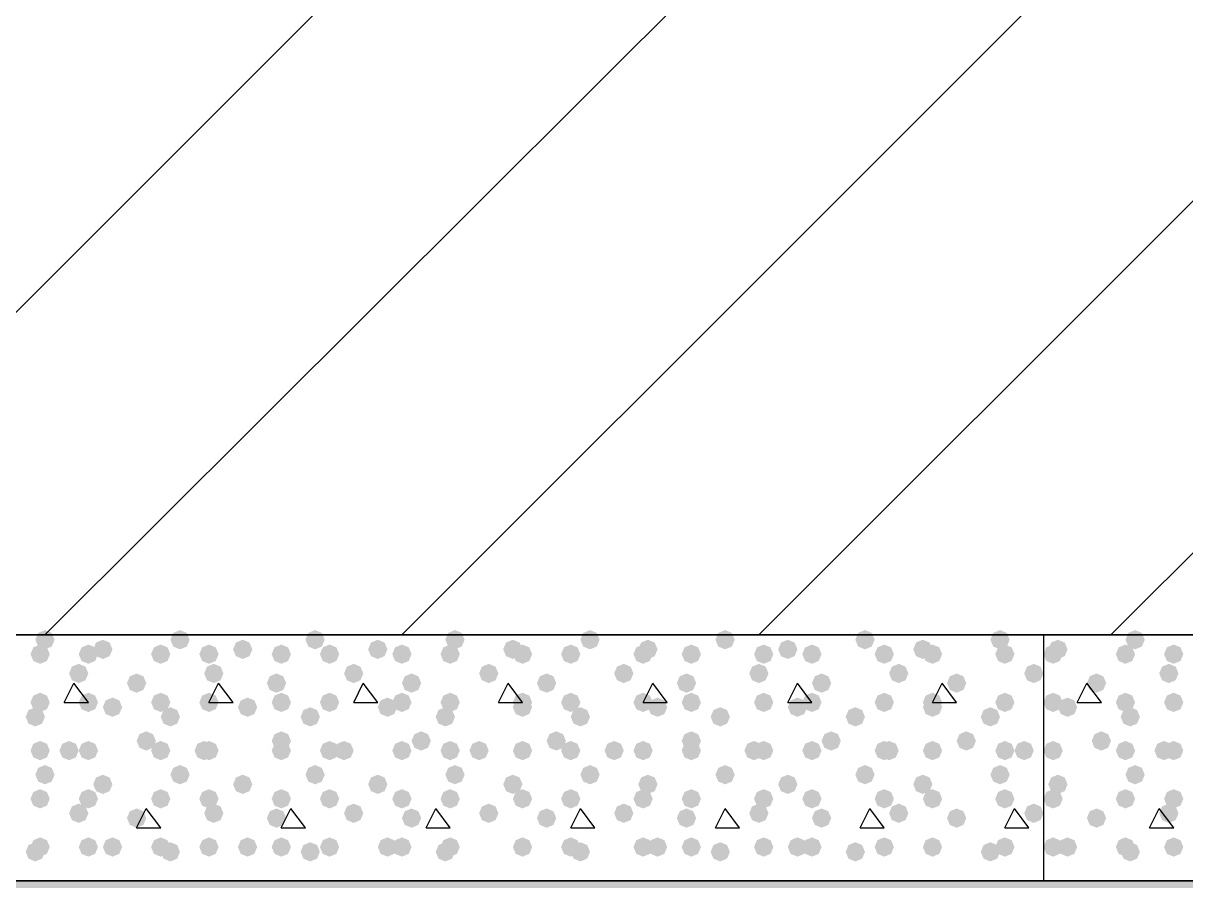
# Model space of a CAD drawing. Header units: millimetres. Extents: x 0 to 420, y 0 to 297.
# Drawn here: x 227.27 to 237.47, y 177.93 to 185.46 of the extents above; entities that cross this region are included whole.
import ezdxf

# ---------------------------------------------------------------- set-up
doc = ezdxf.new("R2010")
doc.units = ezdxf.units.MM
doc.layers.get('0').update_dxf_attribs({"linetype": 'CONTINUOUS'})

msp = doc.modelspace()

# ---------------------------------------------------------------- hatches: boundary and pattern name
at = {"true_color": 0x000008}
for points in [[(227.541667, 180.043667), (227.516796, 179.983871), (227.457, 179.959), (227.397204, 179.983871), (227.372333, 180.043667), (227.397204, 180.103462), (227.457, 180.128333), (227.516796, 180.103463)], [(228.727, 180.043667), (228.702129, 179.983871), (228.642333, 179.959), (228.582538, 179.983871), (228.557667, 180.043667), (228.582537, 180.103462), (228.642333, 180.128333), (228.702129, 180.103463)], [(229.912333, 180.043667), (229.887462, 179.983871), (229.827667, 179.959), (229.767871, 179.983871), (229.743, 180.043667), (229.767871, 180.103462), (229.827667, 180.128333), (229.887462, 180.103463)], [(231.14, 180.043667), (231.115129, 179.983871), (231.055333, 179.959), (230.995538, 179.983871), (230.970667, 180.043667), (230.995537, 180.103462), (231.055333, 180.128333), (231.115129, 180.103463)], [(232.325333, 180.043667), (232.300462, 179.983871), (232.240667, 179.959), (232.180871, 179.983871), (232.156, 180.043667), (232.180871, 180.103462), (232.240667, 180.128333), (232.300462, 180.103463)], [(233.510667, 180.043667), (233.485796, 179.983871), (233.426, 179.959), (233.366204, 179.983871), (233.341333, 180.043667), (233.366204, 180.103462), (233.426, 180.128333), (233.485796, 180.103463)], [(234.738333, 180.043667), (234.713462, 179.983871), (234.653667, 179.959), (234.593871, 179.983871), (234.569, 180.043667), (234.593871, 180.103462), (234.653667, 180.128333), (234.713462, 180.103463)], [(235.923667, 180.043667), (235.898796, 179.983871), (235.839, 179.959), (235.779204, 179.983871), (235.754333, 180.043667), (235.779204, 180.103462), (235.839, 180.128333), (235.898796, 180.103463)], [(227.499333, 179.916667), (227.474463, 179.856871), (227.414667, 179.832), (227.354871, 179.856871), (227.33, 179.916667), (227.354871, 179.976462), (227.414667, 180.001333), (227.474462, 179.976463)], [(227.922667, 179.916667), (227.897796, 179.856871), (227.838, 179.832), (227.778204, 179.856871), (227.753333, 179.916667), (227.778204, 179.976462), (227.838, 180.001333), (227.897796, 179.976463)], [(228.049667, 179.959), (228.024796, 179.899204), (227.965, 179.874333), (227.905204, 179.899204), (227.880333, 179.959), (227.905204, 180.018796), (227.965, 180.043667), (228.024796, 180.018796)], [(228.557667, 179.916667), (228.532796, 179.856871), (228.473, 179.832), (228.413204, 179.856871), (228.388333, 179.916667), (228.413204, 179.976462), (228.473, 180.001333), (228.532796, 179.976463)], [(228.981, 179.916667), (228.956129, 179.856871), (228.896333, 179.832), (228.836538, 179.856871), (228.811667, 179.916667), (228.836537, 179.976462), (228.896333, 180.001333), (228.956129, 179.976463)], [(229.277333, 179.959), (229.252462, 179.899204), (229.192667, 179.874333), (229.132871, 179.899204), (229.108, 179.959), (229.132871, 180.018796), (229.192667, 180.043667), (229.252462, 180.018796)], [(229.616, 179.916667), (229.591129, 179.856871), (229.531333, 179.832), (229.471538, 179.856871), (229.446667, 179.916667), (229.471537, 179.976462), (229.531333, 180.001333), (229.591129, 179.976463)], [(230.039333, 179.916667), (230.014462, 179.856871), (229.954667, 179.832), (229.894871, 179.856871), (229.87, 179.916667), (229.894871, 179.976462), (229.954667, 180.001333), (230.014462, 179.976463)], [(230.462667, 179.959), (230.437796, 179.899204), (230.378, 179.874333), (230.318204, 179.899204), (230.293333, 179.959), (230.318204, 180.018796), (230.378, 180.043667), (230.437796, 180.018796)], [(230.674333, 179.916667), (230.649463, 179.856871), (230.589667, 179.832), (230.529871, 179.856871), (230.505, 179.916667), (230.529871, 179.976462), (230.589667, 180.001333), (230.649462, 179.976463)], [(231.097667, 179.916667), (231.072796, 179.856871), (231.013, 179.832), (230.953204, 179.856871), (230.928333, 179.916667), (230.953204, 179.976462), (231.013, 180.001333), (231.072796, 179.976463)], [(231.648, 179.959), (231.623129, 179.899204), (231.563333, 179.874333), (231.503537, 179.899204), (231.478667, 179.959), (231.503537, 180.018796), (231.563333, 180.043667), (231.623129, 180.018796)], [(231.732667, 179.916667), (231.707796, 179.856871), (231.648, 179.832), (231.588204, 179.856871), (231.563333, 179.916667), (231.588204, 179.976462), (231.648, 180.001333), (231.707796, 179.976463)], [(232.156, 179.916667), (232.131129, 179.856871), (232.071333, 179.832), (232.011538, 179.856871), (231.986667, 179.916667), (232.011537, 179.976462), (232.071333, 180.001333), (232.131129, 179.976463)], [(232.791, 179.916667), (232.766129, 179.856871), (232.706333, 179.832), (232.646538, 179.856871), (232.621667, 179.916667), (232.646537, 179.976462), (232.706333, 180.001333), (232.766129, 179.976463)], [(232.833333, 179.959), (232.808462, 179.899204), (232.748667, 179.874333), (232.688871, 179.899204), (232.664, 179.959), (232.688871, 180.018796), (232.748667, 180.043667), (232.808462, 180.018796)], [(233.214333, 179.916667), (233.189462, 179.856871), (233.129667, 179.832), (233.069871, 179.856871), (233.045, 179.916667), (233.069871, 179.976462), (233.129667, 180.001333), (233.189462, 179.976463)], [(233.849333, 179.916667), (233.824462, 179.856871), (233.764667, 179.832), (233.704871, 179.856871), (233.68, 179.916667), (233.704871, 179.976462), (233.764667, 180.001333), (233.824462, 179.976463)], [(234.061, 179.959), (234.036129, 179.899204), (233.976333, 179.874333), (233.916538, 179.899204), (233.891667, 179.959), (233.916537, 180.018796), (233.976333, 180.043667), (234.036129, 180.018796)], [(234.272667, 179.916667), (234.247796, 179.856871), (234.188, 179.832), (234.128204, 179.856871), (234.103333, 179.916667), (234.128204, 179.976462), (234.188, 180.001333), (234.247796, 179.976463)], [(234.907667, 179.916667), (234.882796, 179.856871), (234.823, 179.832), (234.763204, 179.856871), (234.738333, 179.916667), (234.763204, 179.976462), (234.823, 180.001333), (234.882796, 179.976463)], [(235.246333, 179.959), (235.221462, 179.899204), (235.161667, 179.874333), (235.101871, 179.899204), (235.077, 179.959), (235.101871, 180.018796), (235.161667, 180.043667), (235.221462, 180.018796)], [(235.331, 179.916667), (235.306129, 179.856871), (235.246333, 179.832), (235.186538, 179.856871), (235.161667, 179.916667), (235.186537, 179.976462), (235.246333, 180.001333), (235.306129, 179.976463)], [(235.966, 179.916667), (235.941129, 179.856871), (235.881333, 179.832), (235.821538, 179.856871), (235.796667, 179.916667), (235.821537, 179.976462), (235.881333, 180.001333), (235.941129, 179.976463)], [(227.838, 179.747333), (227.813129, 179.687537), (227.753333, 179.662667), (227.693537, 179.687537), (227.668667, 179.747333), (227.693537, 179.807129), (227.753333, 179.832), (227.813129, 179.807129)], [(229.023333, 179.747333), (228.998462, 179.687537), (228.938667, 179.662667), (228.878871, 179.687537), (228.854, 179.747333), (228.878871, 179.807129), (228.938667, 179.832), (228.998462, 179.807129)], [(230.251, 179.747333), (230.226129, 179.687537), (230.166333, 179.662667), (230.106538, 179.687537), (230.081667, 179.747333), (230.106537, 179.807129), (230.166333, 179.832), (230.226129, 179.807129)], [(231.436333, 179.747333), (231.411462, 179.687537), (231.351667, 179.662667), (231.291871, 179.687537), (231.267, 179.747333), (231.291871, 179.807129), (231.351667, 179.832), (231.411462, 179.807129)], [(232.621667, 179.747333), (232.596796, 179.687537), (232.537, 179.662667), (232.477204, 179.687537), (232.452333, 179.747333), (232.477204, 179.807129), (232.537, 179.832), (232.596796, 179.807129)], [(233.807, 179.747333), (233.782129, 179.687537), (233.722333, 179.662667), (233.662537, 179.687537), (233.637667, 179.747333), (233.662537, 179.807129), (233.722333, 179.832), (233.782129, 179.807129)], [(235.034667, 179.747333), (235.009796, 179.687537), (234.95, 179.662667), (234.890204, 179.687537), (234.865333, 179.747333), (234.890204, 179.807129), (234.95, 179.832), (235.009796, 179.807129)], [(236.22, 179.747333), (236.195129, 179.687537), (236.135333, 179.662667), (236.075538, 179.687537), (236.050667, 179.747333), (236.075537, 179.807129), (236.135333, 179.832), (236.195129, 179.807129)], [(228.346, 179.662667), (228.321129, 179.602871), (228.261333, 179.578), (228.201538, 179.602871), (228.176667, 179.662667), (228.201537, 179.722462), (228.261333, 179.747333), (228.321129, 179.722463)], [(229.573667, 179.662667), (229.548796, 179.602871), (229.489, 179.578), (229.429204, 179.602871), (229.404333, 179.662667), (229.429204, 179.722462), (229.489, 179.747333), (229.548796, 179.722463)], [(230.759, 179.662667), (230.734129, 179.602871), (230.674333, 179.578), (230.614538, 179.602871), (230.589667, 179.662667), (230.614537, 179.722462), (230.674333, 179.747333), (230.734129, 179.722463)], [(231.944333, 179.662667), (231.919463, 179.602871), (231.859667, 179.578), (231.799871, 179.602871), (231.775, 179.662667), (231.799871, 179.722462), (231.859667, 179.747333), (231.919462, 179.722463)], [(233.172, 179.662667), (233.147129, 179.602871), (233.087333, 179.578), (233.027537, 179.602871), (233.002667, 179.662667), (233.027537, 179.722462), (233.087333, 179.747333), (233.147129, 179.722463)], [(234.357333, 179.662667), (234.332462, 179.602871), (234.272667, 179.578), (234.212871, 179.602871), (234.188, 179.662667), (234.212871, 179.722462), (234.272667, 179.747333), (234.332462, 179.722463)], [(235.542667, 179.662667), (235.517796, 179.602871), (235.458, 179.578), (235.398204, 179.602871), (235.373333, 179.662667), (235.398204, 179.722462), (235.458, 179.747333), (235.517796, 179.722463)], [(227.499333, 179.493333), (227.474463, 179.433538), (227.414667, 179.408667), (227.354871, 179.433538), (227.33, 179.493333), (227.354871, 179.553129), (227.414667, 179.578), (227.474462, 179.553129)], [(227.922667, 179.493333), (227.897796, 179.433538), (227.838, 179.408667), (227.778204, 179.433538), (227.753333, 179.493333), (227.778204, 179.553129), (227.838, 179.578), (227.897796, 179.553129)], [(228.557667, 179.493333), (228.532796, 179.433538), (228.473, 179.408667), (228.413204, 179.433538), (228.388333, 179.493333), (228.413204, 179.553129), (228.473, 179.578), (228.532796, 179.553129)], [(228.981, 179.493333), (228.956129, 179.433538), (228.896333, 179.408667), (228.836538, 179.433538), (228.811667, 179.493333), (228.836537, 179.553129), (228.896333, 179.578), (228.956129, 179.553129)], [(229.616, 179.493333), (229.591129, 179.433538), (229.531333, 179.408667), (229.471538, 179.433538), (229.446667, 179.493333), (229.471537, 179.553129), (229.531333, 179.578), (229.591129, 179.553129)], [(230.039333, 179.493333), (230.014462, 179.433538), (229.954667, 179.408667), (229.894871, 179.433538), (229.87, 179.493333), (229.894871, 179.553129), (229.954667, 179.578), (230.014462, 179.553129)], [(230.674333, 179.493333), (230.649463, 179.433538), (230.589667, 179.408667), (230.529871, 179.433538), (230.505, 179.493333), (230.529871, 179.553129), (230.589667, 179.578), (230.649462, 179.553129)], [(231.097667, 179.493333), (231.072796, 179.433538), (231.013, 179.408667), (230.953204, 179.433538), (230.928333, 179.493333), (230.953204, 179.553129), (231.013, 179.578), (231.072796, 179.553129)], [(231.732667, 179.493333), (231.707796, 179.433538), (231.648, 179.408667), (231.588204, 179.433538), (231.563333, 179.493333), (231.588204, 179.553129), (231.648, 179.578), (231.707796, 179.553129)], [(232.156, 179.493333), (232.131129, 179.433538), (232.071333, 179.408667), (232.011538, 179.433538), (231.986667, 179.493333), (232.011537, 179.553129), (232.071333, 179.578), (232.131129, 179.553129)], [(232.791, 179.493333), (232.766129, 179.433538), (232.706333, 179.408667), (232.646538, 179.433538), (232.621667, 179.493333), (232.646537, 179.553129), (232.706333, 179.578), (232.766129, 179.553129)], [(233.214333, 179.493333), (233.189462, 179.433538), (233.129667, 179.408667), (233.069871, 179.433538), (233.045, 179.493333), (233.069871, 179.553129), (233.129667, 179.578), (233.189462, 179.553129)], [(233.849333, 179.493333), (233.824462, 179.433538), (233.764667, 179.408667), (233.704871, 179.433538), (233.68, 179.493333), (233.704871, 179.553129), (233.764667, 179.578), (233.824462, 179.553129)], [(234.272667, 179.493333), (234.247796, 179.433538), (234.188, 179.408667), (234.128204, 179.433538), (234.103333, 179.493333), (234.128204, 179.553129), (234.188, 179.578), (234.247796, 179.553129)], [(234.907667, 179.493333), (234.882796, 179.433538), (234.823, 179.408667), (234.763204, 179.433538), (234.738333, 179.493333), (234.763204, 179.553129), (234.823, 179.578), (234.882796, 179.553129)], [(235.331, 179.493333), (235.306129, 179.433538), (235.246333, 179.408667), (235.186538, 179.433538), (235.161667, 179.493333), (235.186537, 179.553129), (235.246333, 179.578), (235.306129, 179.553129)], [(235.966, 179.493333), (235.941129, 179.433538), (235.881333, 179.408667), (235.821538, 179.433538), (235.796667, 179.493333), (235.821537, 179.553129), (235.881333, 179.578), (235.941129, 179.553129)], [(228.134333, 179.451), (228.109463, 179.391204), (228.049667, 179.366333), (227.989871, 179.391204), (227.965, 179.451), (227.989871, 179.510796), (228.049667, 179.535667), (228.109462, 179.510796)], [(229.319667, 179.451), (229.294796, 179.391204), (229.235, 179.366333), (229.175204, 179.391204), (229.150333, 179.451), (229.175204, 179.510796), (229.235, 179.535667), (229.294796, 179.510796)], [(230.547333, 179.451), (230.522462, 179.391204), (230.462667, 179.366333), (230.402871, 179.391204), (230.378, 179.451), (230.402871, 179.510796), (230.462667, 179.535667), (230.522462, 179.510796)], [(231.732667, 179.451), (231.707796, 179.391204), (231.648, 179.366333), (231.588204, 179.391204), (231.563333, 179.451), (231.588204, 179.510796), (231.648, 179.535667), (231.707796, 179.510796)], [(232.918, 179.451), (232.893129, 179.391204), (232.833333, 179.366333), (232.773538, 179.391204), (232.748667, 179.451), (232.773537, 179.510796), (232.833333, 179.535667), (232.893129, 179.510796)], [(234.145667, 179.451), (234.120796, 179.391204), (234.061, 179.366333), (234.001204, 179.391204), (233.976333, 179.451), (234.001204, 179.510796), (234.061, 179.535667), (234.120796, 179.510796)], [(235.331, 179.451), (235.306129, 179.391204), (235.246333, 179.366333), (235.186538, 179.391204), (235.161667, 179.451), (235.186537, 179.510796), (235.246333, 179.535667), (235.306129, 179.510796)], [(227.457, 179.366333), (227.432129, 179.306537), (227.372333, 179.281667), (227.312537, 179.306537), (227.287667, 179.366333), (227.312537, 179.426129), (227.372333, 179.451), (227.432129, 179.426129)], [(228.642333, 179.366333), (228.617462, 179.306537), (228.557667, 179.281667), (228.497871, 179.306537), (228.473, 179.366333), (228.497871, 179.426129), (228.557667, 179.451), (228.617462, 179.426129)], [(229.87, 179.366333), (229.845129, 179.306537), (229.785333, 179.281667), (229.725538, 179.306537), (229.700667, 179.366333), (229.725537, 179.426129), (229.785333, 179.451), (229.845129, 179.426129)], [(231.055333, 179.366333), (231.030462, 179.306537), (230.970667, 179.281667), (230.910871, 179.306537), (230.886, 179.366333), (230.910871, 179.426129), (230.970667, 179.451), (231.030462, 179.426129)], [(232.240667, 179.366333), (232.215796, 179.306537), (232.156, 179.281667), (232.096204, 179.306537), (232.071333, 179.366333), (232.096204, 179.426129), (232.156, 179.451), (232.215796, 179.426129)], [(233.468333, 179.366333), (233.443463, 179.306537), (233.383667, 179.281667), (233.323871, 179.306537), (233.299, 179.366333), (233.323871, 179.426129), (233.383667, 179.451), (233.443462, 179.426129)], [(234.653667, 179.366333), (234.628796, 179.306537), (234.569, 179.281667), (234.509204, 179.306537), (234.484333, 179.366333), (234.509204, 179.426129), (234.569, 179.451), (234.628796, 179.426129)], [(235.839, 179.366333), (235.814129, 179.306537), (235.754333, 179.281667), (235.694538, 179.306537), (235.669667, 179.366333), (235.694537, 179.426129), (235.754333, 179.451), (235.814129, 179.426129)], [(227.499333, 179.07), (227.474463, 179.010204), (227.414667, 178.985333), (227.354871, 179.010204), (227.33, 179.07), (227.354871, 179.129796), (227.414667, 179.154667), (227.474462, 179.129796)], [(227.753333, 179.07), (227.728462, 179.010204), (227.668667, 178.985333), (227.608871, 179.010204), (227.584, 179.07), (227.608871, 179.129796), (227.668667, 179.154667), (227.728462, 179.129796)], [(227.922667, 179.07), (227.897796, 179.010204), (227.838, 178.985333), (227.778204, 179.010204), (227.753333, 179.07), (227.778204, 179.129796), (227.838, 179.154667), (227.897796, 179.129796)], [(228.430667, 179.154667), (228.405796, 179.094871), (228.346, 179.07), (228.286204, 179.094871), (228.261333, 179.154667), (228.286204, 179.214462), (228.346, 179.239333), (228.405796, 179.214463)], [(228.557667, 179.07), (228.532796, 179.010204), (228.473, 178.985333), (228.413204, 179.010204), (228.388333, 179.07), (228.413204, 179.129796), (228.473, 179.154667), (228.532796, 179.129796)], [(228.938667, 179.07), (228.913796, 179.010204), (228.854, 178.985333), (228.794204, 179.010204), (228.769333, 179.07), (228.794204, 179.129796), (228.854, 179.154667), (228.913796, 179.129796)], [(228.981, 179.07), (228.956129, 179.010204), (228.896333, 178.985333), (228.836538, 179.010204), (228.811667, 179.07), (228.836537, 179.129796), (228.896333, 179.154667), (228.956129, 179.129796)], [(229.616, 179.154667), (229.591129, 179.094871), (229.531333, 179.07), (229.471538, 179.094871), (229.446667, 179.154667), (229.471537, 179.214462), (229.531333, 179.239333), (229.591129, 179.214463)], [(229.616, 179.07), (229.591129, 179.010204), (229.531333, 178.985333), (229.471538, 179.010204), (229.446667, 179.07), (229.471537, 179.129796), (229.531333, 179.154667), (229.591129, 179.129796)], [(230.039333, 179.07), (230.014462, 179.010204), (229.954667, 178.985333), (229.894871, 179.010204), (229.87, 179.07), (229.894871, 179.129796), (229.954667, 179.154667), (230.014462, 179.129796)], [(230.166333, 179.07), (230.141462, 179.010204), (230.081667, 178.985333), (230.021871, 179.010204), (229.997, 179.07), (230.021871, 179.129796), (230.081667, 179.154667), (230.141462, 179.129796)], [(230.674333, 179.07), (230.649463, 179.010204), (230.589667, 178.985333), (230.529871, 179.010204), (230.505, 179.07), (230.529871, 179.129796), (230.589667, 179.154667), (230.649462, 179.129796)], [(230.843667, 179.154667), (230.818796, 179.094871), (230.759, 179.07), (230.699204, 179.094871), (230.674333, 179.154667), (230.699204, 179.214462), (230.759, 179.239333), (230.818796, 179.214463)], [(231.097667, 179.07), (231.072796, 179.010204), (231.013, 178.985333), (230.953204, 179.010204), (230.928333, 179.07), (230.953204, 179.129796), (231.013, 179.154667), (231.072796, 179.129796)], [(231.351667, 179.07), (231.326796, 179.010204), (231.267, 178.985333), (231.207204, 179.010204), (231.182333, 179.07), (231.207204, 179.129796), (231.267, 179.154667), (231.326796, 179.129796)], [(231.732667, 179.07), (231.707796, 179.010204), (231.648, 178.985333), (231.588204, 179.010204), (231.563333, 179.07), (231.588204, 179.129796), (231.648, 179.154667), (231.707796, 179.129796)], [(232.029, 179.154667), (232.004129, 179.094871), (231.944333, 179.07), (231.884538, 179.094871), (231.859667, 179.154667), (231.884537, 179.214462), (231.944333, 179.239333), (232.004129, 179.214463)], [(232.156, 179.07), (232.131129, 179.010204), (232.071333, 178.985333), (232.011538, 179.010204), (231.986667, 179.07), (232.011537, 179.129796), (232.071333, 179.154667), (232.131129, 179.129796)], [(232.537, 179.07), (232.512129, 179.010204), (232.452333, 178.985333), (232.392538, 179.010204), (232.367667, 179.07), (232.392537, 179.129796), (232.452333, 179.154667), (232.512129, 179.129796)], [(232.791, 179.07), (232.766129, 179.010204), (232.706333, 178.985333), (232.646538, 179.010204), (232.621667, 179.07), (232.646537, 179.129796), (232.706333, 179.154667), (232.766129, 179.129796)], [(233.214333, 179.154667), (233.189462, 179.094871), (233.129667, 179.07), (233.069871, 179.094871), (233.045, 179.154667), (233.069871, 179.214462), (233.129667, 179.239333), (233.189462, 179.214463)], [(233.214333, 179.07), (233.189462, 179.010204), (233.129667, 178.985333), (233.069871, 179.010204), (233.045, 179.07), (233.069871, 179.129796), (233.129667, 179.154667), (233.189462, 179.129796)], [(233.764667, 179.07), (233.739796, 179.010204), (233.68, 178.985333), (233.620204, 179.010204), (233.595333, 179.07), (233.620204, 179.129796), (233.68, 179.154667), (233.739796, 179.129796)], [(233.849333, 179.07), (233.824462, 179.010204), (233.764667, 178.985333), (233.704871, 179.010204), (233.68, 179.07), (233.704871, 179.129796), (233.764667, 179.154667), (233.824462, 179.129796)], [(234.272667, 179.07), (234.247796, 179.010204), (234.188, 178.985333), (234.128204, 179.010204), (234.103333, 179.07), (234.128204, 179.129796), (234.188, 179.154667), (234.247796, 179.129796)], [(234.442, 179.154667), (234.417129, 179.094871), (234.357333, 179.07), (234.297537, 179.094871), (234.272667, 179.154667), (234.297537, 179.214462), (234.357333, 179.239333), (234.417129, 179.214463)], [(234.907667, 179.07), (234.882796, 179.010204), (234.823, 178.985333), (234.763204, 179.010204), (234.738333, 179.07), (234.763204, 179.129796), (234.823, 179.154667), (234.882796, 179.129796)], [(234.95, 179.07), (234.925129, 179.010204), (234.865333, 178.985333), (234.805538, 179.010204), (234.780667, 179.07), (234.805537, 179.129796), (234.865333, 179.154667), (234.925129, 179.129796)], [(235.331, 179.07), (235.306129, 179.010204), (235.246333, 178.985333), (235.186538, 179.010204), (235.161667, 179.07), (235.186537, 179.129796), (235.246333, 179.154667), (235.306129, 179.129796)], [(235.627333, 179.154667), (235.602463, 179.094871), (235.542667, 179.07), (235.482871, 179.094871), (235.458, 179.154667), (235.482871, 179.214462), (235.542667, 179.239333), (235.602462, 179.214463)], [(235.966, 179.07), (235.941129, 179.010204), (235.881333, 178.985333), (235.821538, 179.010204), (235.796667, 179.07), (235.821537, 179.129796), (235.881333, 179.154667), (235.941129, 179.129796)], [(236.135333, 179.07), (236.110462, 179.010204), (236.050667, 178.985333), (235.990871, 179.010204), (235.966, 179.07), (235.990871, 179.129796), (236.050667, 179.154667), (236.110462, 179.129796)], [(227.541667, 178.858333), (227.516796, 178.798537), (227.457, 178.773667), (227.397204, 178.798537), (227.372333, 178.858333), (227.397204, 178.918129), (227.457, 178.943), (227.516796, 178.918129)], [(228.049667, 178.773667), (228.024796, 178.713871), (227.965, 178.689), (227.905204, 178.713871), (227.880333, 178.773667), (227.905204, 178.833462), (227.965, 178.858333), (228.024796, 178.833463)], [(228.727, 178.858333), (228.702129, 178.798537), (228.642333, 178.773667), (228.582538, 178.798537), (228.557667, 178.858333), (228.582537, 178.918129), (228.642333, 178.943), (228.702129, 178.918129)], [(229.277333, 178.773667), (229.252462, 178.713871), (229.192667, 178.689), (229.132871, 178.713871), (229.108, 178.773667), (229.132871, 178.833462), (229.192667, 178.858333), (229.252462, 178.833463)], [(229.912333, 178.858333), (229.887462, 178.798537), (229.827667, 178.773667), (229.767871, 178.798537), (229.743, 178.858333), (229.767871, 178.918129), (229.827667, 178.943), (229.887462, 178.918129)], [(230.462667, 178.773667), (230.437796, 178.713871), (230.378, 178.689), (230.318204, 178.713871), (230.293333, 178.773667), (230.318204, 178.833462), (230.378, 178.858333), (230.437796, 178.833463)], [(231.14, 178.858333), (231.115129, 178.798537), (231.055333, 178.773667), (230.995538, 178.798537), (230.970667, 178.858333), (230.995537, 178.918129), (231.055333, 178.943), (231.115129, 178.918129)], [(231.648, 178.773667), (231.623129, 178.713871), (231.563333, 178.689), (231.503537, 178.713871), (231.478667, 178.773667), (231.503537, 178.833462), (231.563333, 178.858333), (231.623129, 178.833463)], [(232.325333, 178.858333), (232.300462, 178.798537), (232.240667, 178.773667), (232.180871, 178.798537), (232.156, 178.858333), (232.180871, 178.918129), (232.240667, 178.943), (232.300462, 178.918129)], [(232.833333, 178.773667), (232.808462, 178.713871), (232.748667, 178.689), (232.688871, 178.713871), (232.664, 178.773667), (232.688871, 178.833462), (232.748667, 178.858333), (232.808462, 178.833463)], [(233.510667, 178.858333), (233.485796, 178.798537), (233.426, 178.773667), (233.366204, 178.798537), (233.341333, 178.858333), (233.366204, 178.918129), (233.426, 178.943), (233.485796, 178.918129)], [(234.061, 178.773667), (234.036129, 178.713871), (233.976333, 178.689), (233.916538, 178.713871), (233.891667, 178.773667), (233.916537, 178.833462), (233.976333, 178.858333), (234.036129, 178.833463)], [(234.738333, 178.858333), (234.713462, 178.798537), (234.653667, 178.773667), (234.593871, 178.798537), (234.569, 178.858333), (234.593871, 178.918129), (234.653667, 178.943), (234.713462, 178.918129)], [(235.246333, 178.773667), (235.221462, 178.713871), (235.161667, 178.689), (235.101871, 178.713871), (235.077, 178.773667), (235.101871, 178.833462), (235.161667, 178.858333), (235.221462, 178.833463)], [(235.923667, 178.858333), (235.898796, 178.798537), (235.839, 178.773667), (235.779204, 178.798537), (235.754333, 178.858333), (235.779204, 178.918129), (235.839, 178.943), (235.898796, 178.918129)], [(227.499333, 178.646667), (227.474463, 178.586871), (227.414667, 178.562), (227.354871, 178.586871), (227.33, 178.646667), (227.354871, 178.706462), (227.414667, 178.731333), (227.474462, 178.706463)], [(227.922667, 178.646667), (227.897796, 178.586871), (227.838, 178.562), (227.778204, 178.586871), (227.753333, 178.646667), (227.778204, 178.706462), (227.838, 178.731333), (227.897796, 178.706463)], [(228.557667, 178.646667), (228.532796, 178.586871), (228.473, 178.562), (228.413204, 178.586871), (228.388333, 178.646667), (228.413204, 178.706462), (228.473, 178.731333), (228.532796, 178.706463)], [(228.981, 178.646667), (228.956129, 178.586871), (228.896333, 178.562), (228.836538, 178.586871), (228.811667, 178.646667), (228.836537, 178.706462), (228.896333, 178.731333), (228.956129, 178.706463)], [(229.616, 178.646667), (229.591129, 178.586871), (229.531333, 178.562), (229.471538, 178.586871), (229.446667, 178.646667), (229.471537, 178.706462), (229.531333, 178.731333), (229.591129, 178.706463)], [(230.039333, 178.646667), (230.014462, 178.586871), (229.954667, 178.562), (229.894871, 178.586871), (229.87, 178.646667), (229.894871, 178.706462), (229.954667, 178.731333), (230.014462, 178.706463)], [(230.674333, 178.646667), (230.649463, 178.586871), (230.589667, 178.562), (230.529871, 178.586871), (230.505, 178.646667), (230.529871, 178.706462), (230.589667, 178.731333), (230.649462, 178.706463)], [(231.097667, 178.646667), (231.072796, 178.586871), (231.013, 178.562), (230.953204, 178.586871), (230.928333, 178.646667), (230.953204, 178.706462), (231.013, 178.731333), (231.072796, 178.706463)], [(231.732667, 178.646667), (231.707796, 178.586871), (231.648, 178.562), (231.588204, 178.586871), (231.563333, 178.646667), (231.588204, 178.706462), (231.648, 178.731333), (231.707796, 178.706463)], [(232.156, 178.646667), (232.131129, 178.586871), (232.071333, 178.562), (232.011538, 178.586871), (231.986667, 178.646667), (232.011537, 178.706462), (232.071333, 178.731333), (232.131129, 178.706463)], [(232.791, 178.646667), (232.766129, 178.586871), (232.706333, 178.562), (232.646538, 178.586871), (232.621667, 178.646667), (232.646537, 178.706462), (232.706333, 178.731333), (232.766129, 178.706463)], [(233.214333, 178.646667), (233.189462, 178.586871), (233.129667, 178.562), (233.069871, 178.586871), (233.045, 178.646667), (233.069871, 178.706462), (233.129667, 178.731333), (233.189462, 178.706463)], [(233.849333, 178.646667), (233.824462, 178.586871), (233.764667, 178.562), (233.704871, 178.586871), (233.68, 178.646667), (233.704871, 178.706462), (233.764667, 178.731333), (233.824462, 178.706463)], [(234.272667, 178.646667), (234.247796, 178.586871), (234.188, 178.562), (234.128204, 178.586871), (234.103333, 178.646667), (234.128204, 178.706462), (234.188, 178.731333), (234.247796, 178.706463)], [(234.907667, 178.646667), (234.882796, 178.586871), (234.823, 178.562), (234.763204, 178.586871), (234.738333, 178.646667), (234.763204, 178.706462), (234.823, 178.731333), (234.882796, 178.706463)], [(235.331, 178.646667), (235.306129, 178.586871), (235.246333, 178.562), (235.186538, 178.586871), (235.161667, 178.646667), (235.186537, 178.706462), (235.246333, 178.731333), (235.306129, 178.706463)], [(235.966, 178.646667), (235.941129, 178.586871), (235.881333, 178.562), (235.821538, 178.586871), (235.796667, 178.646667), (235.821537, 178.706462), (235.881333, 178.731333), (235.941129, 178.706463)], [(227.838, 178.519667), (227.813129, 178.459871), (227.753333, 178.435), (227.693537, 178.459871), (227.668667, 178.519667), (227.693537, 178.579462), (227.753333, 178.604333), (227.813129, 178.579463)], [(228.346, 178.477333), (228.321129, 178.417537), (228.261333, 178.392667), (228.201538, 178.417537), (228.176667, 178.477333), (228.201537, 178.537129), (228.261333, 178.562), (228.321129, 178.537129)], [(229.023333, 178.519667), (228.998462, 178.459871), (228.938667, 178.435), (228.878871, 178.459871), (228.854, 178.519667), (228.878871, 178.579462), (228.938667, 178.604333), (228.998462, 178.579463)], [(229.573667, 178.477333), (229.548796, 178.417537), (229.489, 178.392667), (229.429204, 178.417537), (229.404333, 178.477333), (229.429204, 178.537129), (229.489, 178.562), (229.548796, 178.537129)], [(230.251, 178.519667), (230.226129, 178.459871), (230.166333, 178.435), (230.106538, 178.459871), (230.081667, 178.519667), (230.106537, 178.579462), (230.166333, 178.604333), (230.226129, 178.579463)], [(230.759, 178.477333), (230.734129, 178.417537), (230.674333, 178.392667), (230.614538, 178.417537), (230.589667, 178.477333), (230.614537, 178.537129), (230.674333, 178.562), (230.734129, 178.537129)], [(231.436333, 178.519667), (231.411462, 178.459871), (231.351667, 178.435), (231.291871, 178.459871), (231.267, 178.519667), (231.291871, 178.579462), (231.351667, 178.604333), (231.411462, 178.579463)], [(231.944333, 178.477333), (231.919463, 178.417537), (231.859667, 178.392667), (231.799871, 178.417537), (231.775, 178.477333), (231.799871, 178.537129), (231.859667, 178.562), (231.919462, 178.537129)], [(232.621667, 178.519667), (232.596796, 178.459871), (232.537, 178.435), (232.477204, 178.459871), (232.452333, 178.519667), (232.477204, 178.579462), (232.537, 178.604333), (232.596796, 178.579463)], [(233.172, 178.477333), (233.147129, 178.417537), (233.087333, 178.392667), (233.027537, 178.417537), (233.002667, 178.477333), (233.027537, 178.537129), (233.087333, 178.562), (233.147129, 178.537129)], [(233.807, 178.519667), (233.782129, 178.459871), (233.722333, 178.435), (233.662537, 178.459871), (233.637667, 178.519667), (233.662537, 178.579462), (233.722333, 178.604333), (233.782129, 178.579463)], [(234.357333, 178.477333), (234.332462, 178.417537), (234.272667, 178.392667), (234.212871, 178.417537), (234.188, 178.477333), (234.212871, 178.537129), (234.272667, 178.562), (234.332462, 178.537129)], [(235.034667, 178.519667), (235.009796, 178.459871), (234.95, 178.435), (234.890204, 178.459871), (234.865333, 178.519667), (234.890204, 178.579462), (234.95, 178.604333), (235.009796, 178.579463)], [(235.542667, 178.477333), (235.517796, 178.417537), (235.458, 178.392667), (235.398204, 178.417537), (235.373333, 178.477333), (235.398204, 178.537129), (235.458, 178.562), (235.517796, 178.537129)], [(236.22, 178.519667), (236.195129, 178.459871), (236.135333, 178.435), (236.075538, 178.459871), (236.050667, 178.519667), (236.075537, 178.579462), (236.135333, 178.604333), (236.195129, 178.579463)], [(227.457, 178.181), (227.432129, 178.121204), (227.372333, 178.096333), (227.312537, 178.121204), (227.287667, 178.181), (227.312537, 178.240796), (227.372333, 178.265667), (227.432129, 178.240796)], [(227.499333, 178.223333), (227.474463, 178.163537), (227.414667, 178.138667), (227.354871, 178.163537), (227.33, 178.223333), (227.354871, 178.283129), (227.414667, 178.308), (227.474462, 178.283129)], [(227.922667, 178.223333), (227.897796, 178.163537), (227.838, 178.138667), (227.778204, 178.163537), (227.753333, 178.223333), (227.778204, 178.283129), (227.838, 178.308), (227.897796, 178.283129)], [(228.134333, 178.223333), (228.109463, 178.163537), (228.049667, 178.138667), (227.989871, 178.163537), (227.965, 178.223333), (227.989871, 178.283129), (228.049667, 178.308), (228.109462, 178.283129)], [(228.557667, 178.223333), (228.532796, 178.163537), (228.473, 178.138667), (228.413204, 178.163537), (228.388333, 178.223333), (228.413204, 178.283129), (228.473, 178.308), (228.532796, 178.283129)], [(228.642333, 178.181), (228.617462, 178.121204), (228.557667, 178.096333), (228.497871, 178.121204), (228.473, 178.181), (228.497871, 178.240796), (228.557667, 178.265667), (228.617462, 178.240796)], [(228.981, 178.223333), (228.956129, 178.163537), (228.896333, 178.138667), (228.836538, 178.163537), (228.811667, 178.223333), (228.836537, 178.283129), (228.896333, 178.308), (228.956129, 178.283129)], [(229.319667, 178.223333), (229.294796, 178.163537), (229.235, 178.138667), (229.175204, 178.163537), (229.150333, 178.223333), (229.175204, 178.283129), (229.235, 178.308), (229.294796, 178.283129)], [(229.616, 178.223333), (229.591129, 178.163537), (229.531333, 178.138667), (229.471538, 178.163537), (229.446667, 178.223333), (229.471537, 178.283129), (229.531333, 178.308), (229.591129, 178.283129)], [(229.87, 178.181), (229.845129, 178.121204), (229.785333, 178.096333), (229.725538, 178.121204), (229.700667, 178.181), (229.725537, 178.240796), (229.785333, 178.265667), (229.845129, 178.240796)], [(230.039333, 178.223333), (230.014462, 178.163537), (229.954667, 178.138667), (229.894871, 178.163537), (229.87, 178.223333), (229.894871, 178.283129), (229.954667, 178.308), (230.014462, 178.283129)], [(230.547333, 178.223333), (230.522462, 178.163537), (230.462667, 178.138667), (230.402871, 178.163537), (230.378, 178.223333), (230.402871, 178.283129), (230.462667, 178.308), (230.522462, 178.283129)], [(230.674333, 178.223333), (230.649463, 178.163537), (230.589667, 178.138667), (230.529871, 178.163537), (230.505, 178.223333), (230.529871, 178.283129), (230.589667, 178.308), (230.649462, 178.283129)], [(231.055333, 178.181), (231.030462, 178.121204), (230.970667, 178.096333), (230.910871, 178.121204), (230.886, 178.181), (230.910871, 178.240796), (230.970667, 178.265667), (231.030462, 178.240796)], [(231.097667, 178.223333), (231.072796, 178.163537), (231.013, 178.138667), (230.953204, 178.163537), (230.928333, 178.223333), (230.953204, 178.283129), (231.013, 178.308), (231.072796, 178.283129)], [(231.732667, 178.223333), (231.707796, 178.163537), (231.648, 178.138667), (231.588204, 178.163537), (231.563333, 178.223333), (231.588204, 178.283129), (231.648, 178.308), (231.707796, 178.283129)], [(231.732667, 178.223333), (231.707796, 178.163537), (231.648, 178.138667), (231.588204, 178.163537), (231.563333, 178.223333), (231.588204, 178.283129), (231.648, 178.308), (231.707796, 178.283129)], [(232.156, 178.223333), (232.131129, 178.163537), (232.071333, 178.138667), (232.011538, 178.163537), (231.986667, 178.223333), (232.011537, 178.283129), (232.071333, 178.308), (232.131129, 178.283129)], [(232.240667, 178.181), (232.215796, 178.121204), (232.156, 178.096333), (232.096204, 178.121204), (232.071333, 178.181), (232.096204, 178.240796), (232.156, 178.265667), (232.215796, 178.240796)], [(232.791, 178.223333), (232.766129, 178.163537), (232.706333, 178.138667), (232.646538, 178.163537), (232.621667, 178.223333), (232.646537, 178.283129), (232.706333, 178.308), (232.766129, 178.283129)], [(232.918, 178.223333), (232.893129, 178.163537), (232.833333, 178.138667), (232.773538, 178.163537), (232.748667, 178.223333), (232.773537, 178.283129), (232.833333, 178.308), (232.893129, 178.283129)], [(233.214333, 178.223333), (233.189462, 178.163537), (233.129667, 178.138667), (233.069871, 178.163537), (233.045, 178.223333), (233.069871, 178.283129), (233.129667, 178.308), (233.189462, 178.283129)], [(233.468333, 178.181), (233.443463, 178.121204), (233.383667, 178.096333), (233.323871, 178.121204), (233.299, 178.181), (233.323871, 178.240796), (233.383667, 178.265667), (233.443462, 178.240796)], [(233.849333, 178.223333), (233.824462, 178.163537), (233.764667, 178.138667), (233.704871, 178.163537), (233.68, 178.223333), (233.704871, 178.283129), (233.764667, 178.308), (233.824462, 178.283129)], [(234.145667, 178.223333), (234.120796, 178.163537), (234.061, 178.138667), (234.001204, 178.163537), (233.976333, 178.223333), (234.001204, 178.283129), (234.061, 178.308), (234.120796, 178.283129)], [(234.272667, 178.223333), (234.247796, 178.163537), (234.188, 178.138667), (234.128204, 178.163537), (234.103333, 178.223333), (234.128204, 178.283129), (234.188, 178.308), (234.247796, 178.283129)], [(234.653667, 178.181), (234.628796, 178.121204), (234.569, 178.096333), (234.509204, 178.121204), (234.484333, 178.181), (234.509204, 178.240796), (234.569, 178.265667), (234.628796, 178.240796)], [(234.907667, 178.223333), (234.882796, 178.163537), (234.823, 178.138667), (234.763204, 178.163537), (234.738333, 178.223333), (234.763204, 178.283129), (234.823, 178.308), (234.882796, 178.283129)], [(235.331, 178.223333), (235.306129, 178.163537), (235.246333, 178.138667), (235.186538, 178.163537), (235.161667, 178.223333), (235.186537, 178.283129), (235.246333, 178.308), (235.306129, 178.283129)], [(235.331, 178.223333), (235.306129, 178.163537), (235.246333, 178.138667), (235.186538, 178.163537), (235.161667, 178.223333), (235.186537, 178.283129), (235.246333, 178.308), (235.306129, 178.283129)], [(235.839, 178.181), (235.814129, 178.121204), (235.754333, 178.096333), (235.694538, 178.121204), (235.669667, 178.181), (235.694537, 178.240796), (235.754333, 178.265667), (235.814129, 178.240796)], [(235.966, 178.223333), (235.941129, 178.163537), (235.881333, 178.138667), (235.821538, 178.163537), (235.796667, 178.223333), (235.821537, 178.283129), (235.881333, 178.308), (235.941129, 178.283129)]]:
    msp.add_hatch(color=0, dxfattribs=at).paths.add_polyline_path(points, flags=0)
at = {"true_color": 0x000007}
for points in [[(237.109, 180.043667), (237.084129, 179.983871), (237.024333, 179.959), (236.964538, 179.983871), (236.939667, 180.043667), (236.964537, 180.103462), (237.024333, 180.128333), (237.084129, 180.103463)], [(236.389333, 179.916667), (236.364463, 179.856871), (236.304667, 179.832), (236.244871, 179.856871), (236.22, 179.916667), (236.244871, 179.976462), (236.304667, 180.001333), (236.364462, 179.976463)], [(236.431667, 179.959), (236.406796, 179.899204), (236.347, 179.874333), (236.287204, 179.899204), (236.262333, 179.959), (236.287204, 180.018796), (236.347, 180.043667), (236.406796, 180.018796)], [(237.024333, 179.916667), (236.999462, 179.856871), (236.939667, 179.832), (236.879871, 179.856871), (236.855, 179.916667), (236.879871, 179.976462), (236.939667, 180.001333), (236.999462, 179.976463)], [(237.447667, 179.916667), (237.422796, 179.856871), (237.363, 179.832), (237.303204, 179.856871), (237.278333, 179.916667), (237.303204, 179.976462), (237.363, 180.001333), (237.422796, 179.976463)], [(237.405333, 179.747333), (237.380462, 179.687537), (237.320667, 179.662667), (237.260871, 179.687537), (237.236, 179.747333), (237.260871, 179.807129), (237.320667, 179.832), (237.380462, 179.807129)], [(236.770333, 179.662667), (236.745462, 179.602871), (236.685667, 179.578), (236.625871, 179.602871), (236.601, 179.662667), (236.625871, 179.722462), (236.685667, 179.747333), (236.745462, 179.722463)], [(236.389333, 179.493333), (236.364463, 179.433538), (236.304667, 179.408667), (236.244871, 179.433538), (236.22, 179.493333), (236.244871, 179.553129), (236.304667, 179.578), (236.364462, 179.553129)], [(237.024333, 179.493333), (236.999462, 179.433538), (236.939667, 179.408667), (236.879871, 179.433538), (236.855, 179.493333), (236.879871, 179.553129), (236.939667, 179.578), (236.999462, 179.553129)], [(237.447667, 179.493333), (237.422796, 179.433538), (237.363, 179.408667), (237.303204, 179.433538), (237.278333, 179.493333), (237.303204, 179.553129), (237.363, 179.578), (237.422796, 179.553129)], [(236.516333, 179.451), (236.491462, 179.391204), (236.431667, 179.366333), (236.371871, 179.391204), (236.347, 179.451), (236.371871, 179.510796), (236.431667, 179.535667), (236.491462, 179.510796)], [(237.066667, 179.366333), (237.041796, 179.306537), (236.982, 179.281667), (236.922204, 179.306537), (236.897333, 179.366333), (236.922204, 179.426129), (236.982, 179.451), (237.041796, 179.426129)], [(236.389333, 179.07), (236.364463, 179.010204), (236.304667, 178.985333), (236.244871, 179.010204), (236.22, 179.07), (236.244871, 179.129796), (236.304667, 179.154667), (236.364462, 179.129796)], [(236.812667, 179.154667), (236.787796, 179.094871), (236.728, 179.07), (236.668204, 179.094871), (236.643333, 179.154667), (236.668204, 179.214462), (236.728, 179.239333), (236.787796, 179.214463)], [(237.024333, 179.07), (236.999462, 179.010204), (236.939667, 178.985333), (236.879871, 179.010204), (236.855, 179.07), (236.879871, 179.129796), (236.939667, 179.154667), (236.999462, 179.129796)], [(237.363, 179.07), (237.338129, 179.010204), (237.278333, 178.985333), (237.218538, 179.010204), (237.193667, 179.07), (237.218537, 179.129796), (237.278333, 179.154667), (237.338129, 179.129796)], [(237.447667, 179.07), (237.422796, 179.010204), (237.363, 178.985333), (237.303204, 179.010204), (237.278333, 179.07), (237.303204, 179.129796), (237.363, 179.154667), (237.422796, 179.129796)], [(236.431667, 178.773667), (236.406796, 178.713871), (236.347, 178.689), (236.287204, 178.713871), (236.262333, 178.773667), (236.287204, 178.833462), (236.347, 178.858333), (236.406796, 178.833463)], [(237.109, 178.858333), (237.084129, 178.798537), (237.024333, 178.773667), (236.964538, 178.798537), (236.939667, 178.858333), (236.964537, 178.918129), (237.024333, 178.943), (237.084129, 178.918129)], [(236.389333, 178.646667), (236.364463, 178.586871), (236.304667, 178.562), (236.244871, 178.586871), (236.22, 178.646667), (236.244871, 178.706462), (236.304667, 178.731333), (236.364462, 178.706463)], [(237.024333, 178.646667), (236.999462, 178.586871), (236.939667, 178.562), (236.879871, 178.586871), (236.855, 178.646667), (236.879871, 178.706462), (236.939667, 178.731333), (236.999462, 178.706463)], [(237.447667, 178.646667), (237.422796, 178.586871), (237.363, 178.562), (237.303204, 178.586871), (237.278333, 178.646667), (237.303204, 178.706462), (237.363, 178.731333), (237.422796, 178.706463)], [(236.770333, 178.477333), (236.745462, 178.417537), (236.685667, 178.392667), (236.625871, 178.417537), (236.601, 178.477333), (236.625871, 178.537129), (236.685667, 178.562), (236.745462, 178.537129)], [(237.405333, 178.519667), (237.380462, 178.459871), (237.320667, 178.435), (237.260871, 178.459871), (237.236, 178.519667), (237.260871, 178.579462), (237.320667, 178.604333), (237.380462, 178.579463)], [(236.389333, 178.223333), (236.364463, 178.163537), (236.304667, 178.138667), (236.244871, 178.163537), (236.22, 178.223333), (236.244871, 178.283129), (236.304667, 178.308), (236.364462, 178.283129)], [(236.516333, 178.223333), (236.491462, 178.163537), (236.431667, 178.138667), (236.371871, 178.163537), (236.347, 178.223333), (236.371871, 178.283129), (236.431667, 178.308), (236.491462, 178.283129)], [(237.024333, 178.223333), (236.999462, 178.163537), (236.939667, 178.138667), (236.879871, 178.163537), (236.855, 178.223333), (236.879871, 178.283129), (236.939667, 178.308), (236.999462, 178.283129)], [(237.066667, 178.181), (237.041796, 178.121204), (236.982, 178.096333), (236.922204, 178.121204), (236.897333, 178.181), (236.922204, 178.240796), (236.982, 178.265667), (237.041796, 178.240796)], [(237.447667, 178.223333), (237.422796, 178.163537), (237.363, 178.138667), (237.303204, 178.163537), (237.278333, 178.223333), (237.303204, 178.283129), (237.363, 178.308), (237.422796, 178.283129)]]:
    msp.add_hatch(color=0, dxfattribs=at).paths.add_polyline_path(points, flags=0)
at = {"true_color": 0x000008}
h = msp.add_hatch(color=0, dxfattribs=at)
h.paths.add_polyline_path([(378.544667, 177.927), (32.469667, 177.927), (378.544667, 165.946667)], flags=0)
h.paths.add_polyline_path([(32.469667, 177.927), (378.544667, 165.946667), (32.469667, 165.946667)], flags=0)

# ---------------------------------------------------------------- linework, layer by layer
at = {"color": 0, "true_color": 0x000007}
for points in [[(31.369, 201.252667), (31.369, 177.927), (379.603, 177.927), (379.603, 201.252667), (217.17, 201.252667), (217.17, 222.461667), (193.844333, 222.461667), (193.844333, 201.252667)], [(31.369, 201.252667), (31.369, 177.927), (379.603, 177.927), (379.603, 201.252667), (217.17, 201.252667), (217.17, 222.461667), (193.844333, 222.461667), (193.844333, 201.252667)], [(33.528002, 199.135999), (195.961001, 199.135999), (195.961001, 220.344999), (215.053334, 220.344999), (215.053334, 199.135999), (377.486334, 199.135999), (377.486334, 180.085999), (33.528002, 180.085999)], [(236.22, 180.086), (236.22, 177.927), (238.336667, 177.927), (238.336667, 180.086)]]:
    msp.add_lwpolyline(points, close=True, dxfattribs=at)
at = {"color": 0, "true_color": 0x0000fd}
msp.add_lwpolyline([(33.528, 180.086), (377.486333, 180.086), (377.486333, 199.136), (215.053333, 199.136), (215.053333, 220.345), (195.961, 220.345), (195.961, 199.136), (33.528, 199.136)], close=True, dxfattribs=at)
at = {"color": 0, "true_color": 0x000002}
for points in [[(224.366667, 180.086), (243.416667, 199.136)], [(227.457, 180.086), (246.549333, 199.136)], [(230.589667, 180.086), (249.639667, 199.136)], [(233.722333, 180.086), (252.772333, 199.136)], [(236.812667, 180.086), (255.905, 199.136)]]:
    msp.add_lwpolyline(points, dxfattribs=at)
at = {"color": 0, "true_color": 0x000007}
for points in [[(236.22, 180.086), (217.17, 180.086)], [(236.516333, 179.493333), (236.601, 179.662667)], [(236.728, 179.493333), (236.601, 179.662667)], [(236.516333, 179.493333), (236.728, 179.493333)], [(237.151333, 178.392667), (237.236, 178.562)], [(237.363, 178.392667), (237.236, 178.562)], [(237.151333, 178.392667), (237.363, 178.392667)], [(217.17, 177.927), (236.22, 177.927)]]:
    msp.add_lwpolyline(points, dxfattribs=at)
at = {"color": 0, "true_color": 0x000008}
for points in [[(227.626333, 179.493333), (227.711, 179.662667)], [(227.838, 179.493333), (227.711, 179.662667)], [(228.896333, 179.493333), (228.981, 179.662667)], [(229.108, 179.493333), (228.981, 179.662667)], [(230.166333, 179.493333), (230.251, 179.662667)], [(230.378, 179.493333), (230.251, 179.662667)], [(231.436333, 179.493333), (231.521, 179.662667)], [(231.648, 179.493333), (231.521, 179.662667)], [(232.706333, 179.493333), (232.791, 179.662667)], [(232.918, 179.493333), (232.791, 179.662667)], [(233.976333, 179.493333), (234.061, 179.662667)], [(234.188, 179.493333), (234.061, 179.662667)], [(235.246333, 179.493333), (235.331, 179.662667)], [(235.458, 179.493333), (235.331, 179.662667)], [(227.626333, 179.493333), (227.838, 179.493333)], [(228.896333, 179.493333), (229.108, 179.493333)], [(230.166333, 179.493333), (230.378, 179.493333)], [(231.436333, 179.493333), (231.648, 179.493333)], [(232.706333, 179.493333), (232.918, 179.493333)], [(233.976333, 179.493333), (234.188, 179.493333)], [(235.246333, 179.493333), (235.458, 179.493333)], [(228.261333, 178.392667), (228.346, 178.562)], [(228.473, 178.392667), (228.346, 178.562)], [(229.531333, 178.392667), (229.616, 178.562)], [(229.743, 178.392667), (229.616, 178.562)], [(230.801333, 178.392667), (230.886, 178.562)], [(231.013, 178.392667), (230.886, 178.562)], [(232.071333, 178.392667), (232.156, 178.562)], [(232.283, 178.392667), (232.156, 178.562)], [(233.341333, 178.392667), (233.426, 178.562)], [(233.553, 178.392667), (233.426, 178.562)], [(234.611333, 178.392667), (234.696, 178.562)], [(234.823, 178.392667), (234.696, 178.562)], [(235.881333, 178.392667), (235.966, 178.562)], [(236.093, 178.392667), (235.966, 178.562)], [(228.261333, 178.392667), (228.473, 178.392667)], [(229.531333, 178.392667), (229.743, 178.392667)], [(230.801333, 178.392667), (231.013, 178.392667)], [(232.071333, 178.392667), (232.283, 178.392667)], [(233.341333, 178.392667), (233.553, 178.392667)], [(234.611333, 178.392667), (234.823, 178.392667)], [(235.881333, 178.392667), (236.093, 178.392667)]]:
    msp.add_lwpolyline(points, dxfattribs=at)
msp.add_lwpolyline([(378.544667, 177.927), (32.469667, 177.927), (378.544667, 165.946667)], close=True, dxfattribs=at)

doc.saveas('drawing.dxf')
